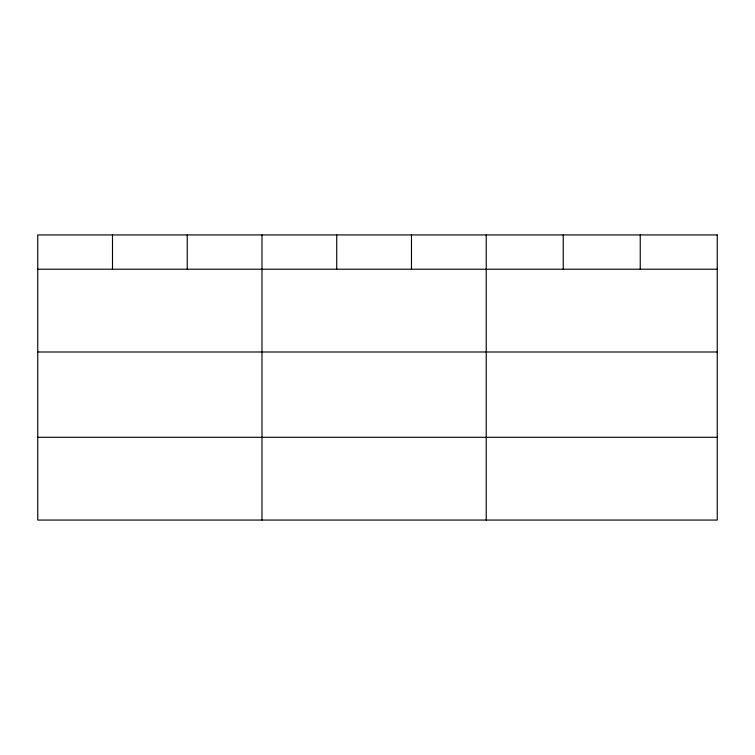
<?xml version="1.0" encoding="UTF-8"?>
<svg xmlns="http://www.w3.org/2000/svg" width="755" height="755" viewBox="0 0 755 755"><rect width="100%" height="100%" fill="white"/><g stroke="black" fill="none" stroke-linecap="round" stroke-linejoin="round"><path stroke-width="1.13" d="M37.75 269.214L717.25 269.214M37.75 351.99L717.25 351.99M37.75 437.287L717.25 437.287M640.24 234.937L640.24 269.214M563.23 234.937L563.23 269.214M486.22 234.937L486.22 520.063M411.475 234.937L411.475 269.214M336.73 234.937L336.73 269.214M261.985 234.937L261.985 520.063M187.24 234.937L187.24 269.214M112.495 234.937L112.495 269.214M717.25 234.937L37.75 234.937L37.75 520.063L717.25 520.063L717.25 234.937"/></g></svg>
